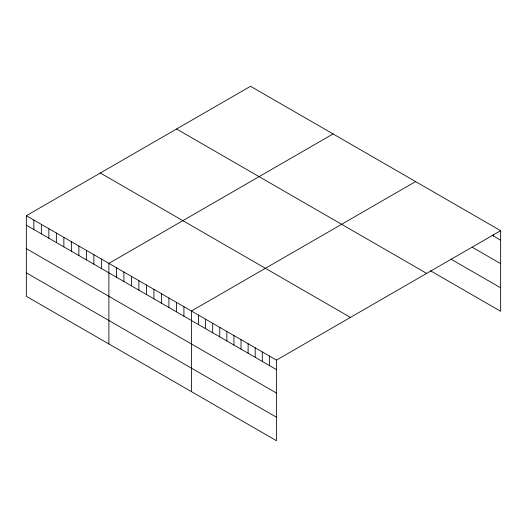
<?xml version="1.0" encoding="UTF-8"?>
<svg xmlns="http://www.w3.org/2000/svg" width="527" height="527" viewBox="0 0 527 527"><rect width="100%" height="100%" fill="white"/><g stroke="black" fill="none" stroke-linecap="round" stroke-linejoin="round"><path stroke-width="0.79" d="M26.35 215.714L276.464 360.112L276.464 440.717L26.35 296.319L26.35 215.714L250.536 86.283L500.65 230.681L500.65 311.286L430.493 270.786M333.071 133.937L108.891 263.368L108.891 343.966M415.612 181.584L191.426 311.016L191.426 391.62M276.464 360.112L500.65 230.681M492.146 235.253L500.65 240.16M472.304 247.268L500.65 263.632M451.046 259.179L500.65 287.814M176.552 128.996L426.672 273.394M100.328 173.001L350.448 317.406M26.35 225.194L276.464 369.592M26.35 248.665L276.464 393.063M26.35 272.848L276.464 417.246M493.562 234.495L493.562 236.07M269.383 356.021L269.383 365.501M262.294 351.931L262.294 361.41M255.206 347.84L255.206 357.319M248.118 343.749L248.118 353.228M241.03 339.658L241.03 349.137M233.948 335.567L233.948 345.047M226.86 331.476L226.86 340.956M219.772 327.386L219.772 336.865M212.684 323.295L212.684 332.774M205.602 319.204L205.602 328.683M198.514 315.113L198.514 324.592M183.923 306.688L183.923 316.167M176.42 302.353L176.42 311.832M168.917 298.025L168.917 307.505M161.414 293.691L161.414 303.17M153.91 289.356L153.91 298.835M146.407 285.028L146.407 294.507M138.904 280.693L138.904 290.173M131.401 276.359L131.401 285.838M123.898 272.031L123.898 281.51M116.395 267.696L116.395 277.176M101.382 259.034L101.382 268.513M93.878 254.699L93.878 264.179M86.375 250.371L86.375 259.851M78.872 246.037L78.872 255.516M71.369 241.702L71.369 251.181M63.866 237.374L63.866 246.853M56.363 233.039L56.363 242.519M48.859 228.711L48.859 238.191M41.356 224.377L41.356 233.856M33.853 220.042L33.853 229.522"/></g></svg>
